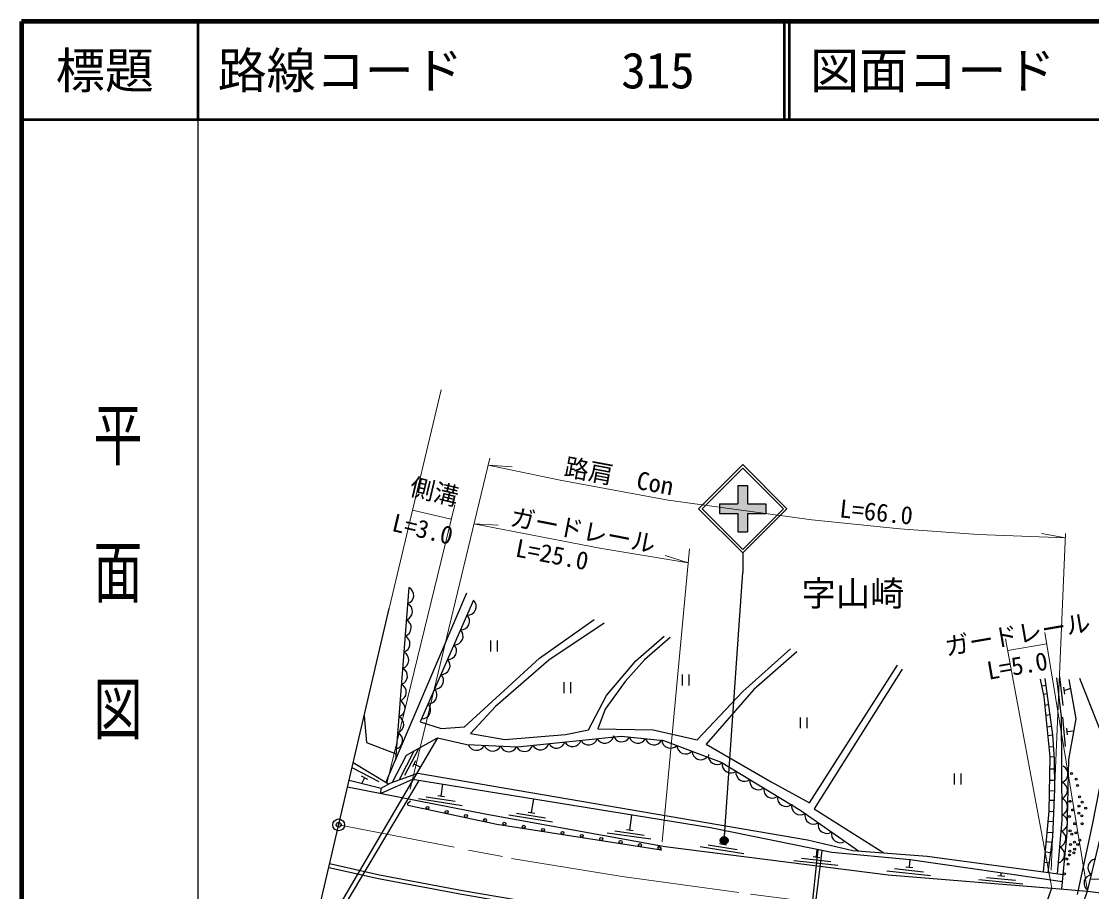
# Model space of a CAD drawing. Units: millimetres at full size, sheet at 1:1000; details may follow other scales. Extents: x 40000 to 680000, y 20000 to 380000.
# Drawn here: x 40000 to 149083, y 291262 to 380000 of the extents above; entities that cross this region are included whole.
import ezdxf
from ezdxf.enums import TextEntityAlignment as Align

# ---------------------------------------------------------------- set-up
doc = ezdxf.new("R2010")
doc.units = ezdxf.units.MM
doc.header["$LTSCALE"] = 1000
doc.header["$PDMODE"] = 32
doc.header["$PDSIZE"] = 500
doc.linetypes.add('CHAIN', pattern=[18.5, 12, -1.5, 3.5, -1.5])
for name, color, linetype, lineweight in [('M-BGD', 7, 'Continuous', 25), ('M-BMK', 2, 'CHAIN', 13), ('M-BMK-OTRS', 5, 'Continuous', 25), ('M-BMK-SRVR', 3, 'Continuous', 25), ('M-STR-HTXT', 7, 'Continuous', 13), ('M-STR-STR1', 1, 'Continuous', 25), ('M-STR-STRC', 7, 'Continuous', 25), ('M-TTL', 2, 'Continuous', 140), ('M-TTL-BAND', 7, 'Continuous', 25), ('M-TTL-LINE', 7, 'Continuous', 50)]:
    doc.layers.add(name, color=color, linetype=linetype, lineweight=lineweight)
for name, color, linetype in [('M-BMK-HTXT', 7, 'Continuous'), ('M-OTRS', 6, 'Continuous'), ('M-TTL-TXT', 7, 'Continuous')]:
    doc.layers.add(name, color=color, linetype=linetype)
doc.styles.add('@ＭＳ ゴシック', font='')
doc.styles.add('ＭＳ ゴシック', font='')
doc.styles.get('@ＭＳ ゴシック').set_extended_font_data('@MS Gothic')
doc.styles.get('ＭＳ ゴシック').set_extended_font_data('MS Gothic')

msp = doc.modelspace()

# ---------------------------------------------------------------- hatches: boundary and pattern name
at = {"layer": 'M-STR-STRC'}
for points in [[(111163, 330809), (113024, 330809), (113024, 332669), (114024, 332668), (114024, 330809), (115883, 330809), (115883, 329809), (114023, 329809), (114023, 327948), (113023, 327949), (113023, 329809), (111163, 329809)], [(111289, 296257, -0.41421), (111412, 296809, -0.41421), (111964, 296687, -1)]]:
    msp.add_hatch(color=256, dxfattribs=at).paths.add_polyline_path(points)

# ---------------------------------------------------------------- linework, layer by layer
at = {"layer": 'M-BGD'}
for p, q in [((79494, 322263), (78141, 304700)), ((77155, 302390), (85412, 321730)), ((87829, 316857), (87829, 315739)), ((88496, 316857), (88496, 315739)), ((107367, 313390), (107367, 312272)), ((108034, 313390), (108034, 312272)), ((145803, 313209), (146148, 310229)), ((95295, 312619), (95295, 311501)), ((95962, 312619), (95962, 311501)), ((144007, 312256), (144398, 312310)), ((146233, 312101), (146313, 311406)), ((146273, 311754), (146966, 312015)), ((144189, 311401), (144517, 311447)), ((144330, 310288), (144670, 310335)), ((119385, 309029), (119385, 307911)), ((120052, 309029), (120052, 307911)), ((144432, 309252), (144812, 309305)), ((146107, 309052), (146389, 306065)), ((144549, 308066), (144975, 308124)), ((146513, 307935), (146579, 307238)), ((146546, 307587), (147293, 307657)), ((82427, 306931), (72497, 290011)), ((144636, 307175), (145094, 307261)), ((80013, 305597), (78493, 302658)), ((80436, 305762), (79057, 303097)), ((144749, 306032), (145182, 306064)), ((77423, 302228), (73814, 304409)), ((80174, 304603), (79852, 303981)), ((144850, 305002), (145257, 305031)), ((76452, 302440), (73796, 303835)), ((77663, 302361), (80396, 303341)), ((80013, 304292), (80679, 303947)), ((135079, 303300), (135079, 302182)), ((135745, 303300), (135745, 302182)), ((144833, 303772), (145288, 303777)), ((80518, 302601), (72965, 289906)), ((75295, 302709), (74675, 303035)), ((74985, 302872), (74687, 302306)), ((79856, 302709), (76635, 301276)), ((82783, 300999), (82970, 302201)), ((144817, 302613), (145299, 302618)), ((76635, 301276), (76682, 301817)), ((144803, 301566), (145301, 301544)), ((80467, 300755), (84913, 300058)), ((81255, 300935), (84218, 300471)), ((82437, 301054), (83129, 300945)), ((91995, 299321), (92218, 300693)), ((144789, 300593), (145259, 300573)), ((89678, 299090), (94119, 298368)), ((90466, 299266), (93427, 298784)), ((91649, 299378), (92340, 299265)), ((102020, 297533), (102235, 299059)), ((144774, 299461), (145211, 299443)), ((144676, 298435), (145166, 298413)), ((99709, 297251), (104165, 296626)), ((100493, 297444), (103464, 297028)), ((101674, 297582), (102367, 297484)), ((111517, 296096), (111734, 297450)), ((144571, 297323), (145118, 297300)), ((109200, 295867), (113641, 295139)), ((109989, 296042), (112949, 295557)), ((111172, 296152), (111863, 296039)), ((144480, 296362), (145024, 296289)), ((119515, 294656), (122497, 294329)), ((121176, 295531), (119831, 282995)), ((120127, 282963), (121608, 295443)), ((120691, 294829), (121387, 294753)), ((121039, 294791), (121121, 295542)), ((144381, 295322), (144884, 295254)), ((118737, 294440), (123210, 293949)), ((128984, 293612), (131966, 293286)), ((130160, 293785), (130856, 293709)), ((130508, 293747), (130589, 294493)), ((144280, 294260), (144741, 294198)), ((128206, 293396), (132679, 292906)), ((137582, 292486), (142061, 292058)), ((138357, 292713), (141343, 292428)), ((139530, 292903), (140227, 292836)), ((139879, 292869), (139851, 293166))]:
    msp.add_line(p, q, dxfattribs=at)
for points in [[(86098, 320964), (80641, 308566), (82782, 307877), (85165, 308063), (92820, 315063), (98388, 319008)], [(99416, 318639), (93760, 314862), (88337, 310147), (85783, 307386), (89276, 306787), (95454, 307282), (97800, 307751), (99651, 311267), (102623, 314810), (105516, 317311)], [(106128, 317162), (103516, 314895), (101537, 312680), (99506, 309859), (98741, 307856), (104386, 307750), (108871, 306722), (113541, 311652), (118395, 316002)], [(119034, 315709), (114661, 311874), (109811, 306285), (116418, 302470), (120316, 300329), (129300, 314361)], [(148664, 291306), (152230, 290849), (160814, 291426), (168325, 293575), (171951, 295532), (175223, 299060), (176689, 302424), (176345, 308908), (175212, 315635)], [(148960, 292524), (157023, 292677), (163311, 293687), (168830, 295566), (172963, 298839), (174963, 302687), (174398, 309566), (173394, 315425)], [(129776, 313945), (120792, 299705), (127918, 295214)], [(146054, 304053), (146031, 309076), (145527, 313072)], [(144185, 293264), (144774, 299461), (144850, 305002), (144248, 311130), (143860, 312941)], [(144305, 312984), (145094, 307261), (145279, 304728), (145307, 301692), (145099, 296844), (144607, 293207)], [(146033, 291538), (146586, 297240), (146762, 304740), (147510, 308864), (146812, 312907)], [(147634, 290977), (149176, 298080), (150687, 305846), (147900, 313006)], [(148664, 291306), (150069, 297080), (151014, 302493), (152166, 312526)], [(74926, 309176), (75177, 306453), (78189, 305321)], [(77835, 302422), (79257, 305180), (82427, 306931), (85412, 306271), (90553, 306035), (101142, 307104), (105457, 306683), (111333, 304455), (119436, 299545), (125320, 295418)], [(80396, 303341), (120110, 296530), (124761, 295462), (132313, 294869), (146174, 292995)], [(145595, 293073), (146079, 298554), (146054, 304053)], [(73397, 302622), (76682, 301817), (77663, 302361)], [(146105, 292275), (130579, 294487), (122590, 295243), (110254, 297751), (79856, 302709)], [(73239, 301944), (87424, 299153), (105619, 295878), (128349, 292958), (145046, 291625)], [(79403, 300072), (79391, 300292), (79662, 300514)], [(79403, 300072), (88472, 298148), (105219, 295513)], [(105226, 295454), (105200, 295662), (104816, 296022)], [(71321, 293725), (76414, 292589), (84879, 290988), (96117, 289076), (105075, 287763), (118791, 286046), (136529, 284259), (138980, 283972)], [(71412, 294114), (76495, 292981), (84950, 291382), (96180, 289471), (105129, 288159), (118835, 286444), (136572, 284657), (139027, 284369)]]:
    msp.add_lwpolyline(points, dxfattribs=at)
for centre, radius in [((147030, 303298), 100), ((147514, 302723), 100), ((147642, 302072), 100), ((146898, 300465), 100), ((147800, 299963), 100), ((147864, 300940), 100), ((148135, 300382), 100), ((81391, 299804), 150), ((83347, 299388), 150), ((85304, 298973), 150), ((146836, 298927), 100), ((147153, 299582), 100), ((147775, 299265), 100), ((148099, 298975), 100), ((148481, 299780), 100), ((87260, 298558), 150), ((89224, 298181), 150), ((91199, 297870), 150), ((147360, 298187), 100), ((148134, 298187), 100), ((93175, 297560), 150), ((95151, 297249), 150), ((97126, 296938), 150), ((99102, 296627), 150), ((146884, 297470), 100), ((147077, 297118), 100), ((147478, 297249), 100), ((101078, 296316), 150), ((103053, 296005), 150), ((105029, 295694), 150), ((146919, 296078), 100), ((147328, 296309), 100), ((147358, 295592), 100), ((147664, 296064), 100), ((147892, 296496), 100), ((146565, 294584), 100), ((146836, 294995), 100), ((146872, 295373), 100), ((147278, 295214), 100), ((146705, 294066), 100), ((146326, 293068), 100)]:
    msp.add_circle(centre, radius, dxfattribs=at)
for centre, start, end in [((79104, 321467), 287.31079, 63.87894), ((85466, 320343), 267.96011, 44.52825), ((78977, 319822), 287.31079, 63.87894), ((78851, 318177), 287.31079, 63.87894), ((84801, 318833), 267.96011, 44.52825), ((84136, 317322), 267.96011, 44.52825), ((78724, 316532), 287.31079, 63.87894), ((83472, 315812), 267.96011, 44.52825), ((78597, 314886), 287.31079, 63.87894), ((82807, 314302), 267.96011, 44.52825), ((78470, 313241), 287.31079, 63.87894), ((82142, 312792), 267.96011, 44.52825), ((78344, 311596), 287.31079, 63.87894), ((81478, 311282), 267.96011, 44.52825), ((78217, 309951), 287.31079, 63.87894), ((80813, 309771), 267.96011, 44.52825), ((78090, 308306), 287.31079, 63.87894), ((77964, 306661), 287.31079, 63.87894), ((94549, 306768), 207.47878, 344.04693), ((96191, 306934), 207.47878, 344.04693), ((97832, 307100), 207.47878, 344.04693), ((99474, 307265), 207.47878, 344.04693), ((101180, 307430), 196.13865, 332.70679), ((102823, 307269), 196.13865, 332.70679), ((104465, 307109), 196.13865, 332.70679), ((106154, 306769), 180.95619, 317.52434), ((86372, 306556), 199.08866, 335.65681), ((88020, 306480), 199.08866, 335.65681), ((89668, 306404), 199.08866, 335.65681), ((91266, 306437), 207.47878, 344.04693), ((92907, 306603), 207.47878, 344.04693), ((107697, 306184), 180.95619, 317.52434), ((109240, 305600), 180.95619, 317.52434), ((110893, 305105), 170.50523, 307.07338), ((112304, 304250), 170.50523, 307.07338), ((113715, 303395), 170.50523, 307.07338), ((145794, 303253), 287.56442, 63.23594), ((115127, 302540), 170.50523, 307.07338), ((145737, 301578), 291.97788, 68.54602), ((116538, 301685), 170.50523, 307.07338), ((117949, 300830), 170.50523, 307.07338), ((119389, 299979), 166.66495, 303.2331), ((145745, 299928), 291.97788, 68.54602), ((120740, 299032), 166.66495, 303.2331), ((145752, 298278), 291.97788, 68.54602), ((122091, 298084), 166.66495, 303.2331), ((123441, 297136), 166.66495, 303.2331), ((145583, 296666), 286.6678, 63.23594), ((145438, 295023), 286.6678, 63.23594), ((149588, 293715), 98.03463, 234.60278), ((149198, 292112), 98.03463, 234.60278)]:
    msp.add_arc(centre, 886, start, end, dxfattribs=at)
at = {"layer": 'M-BMK'}
msp.add_lwpolyline([(72335, 298068), (89949, 294654), (101224, 292809), (114309, 291013), (124126, 289753), (135108, 288786), (142730, 288245), (148691, 287914), (157444, 287537), (171591, 286973), (194582, 286489), (211830, 286212), (238790, 285814), (247332, 285683), (264806, 285310), (271599, 285197), (287587, 284836), (305190, 284484)], dxfattribs=at)
at = {"layer": 'M-BMK-OTRS'}
msp.add_line((68229, 280470), (77480, 320123), dxfattribs=at)
at = {"layer": 'M-BMK-SRVR'}
msp.add_circle((72335, 298068), 600, dxfattribs=at)
at = {"layer": 'M-OTRS'}
msp.add_point((72335, 298068), dxfattribs=at)
at = {"layer": 'M-STR-HTXT'}
for p, q in [((77480, 320123), (82769, 342436)), ((87741, 335452), (79615, 301709)), ((87572, 334751), (90022, 334590)), ((77278, 302438), (84179, 330711)), ((83819, 329234), (79862, 330172)), ((86129, 328759), (88581, 328633)), ((146409, 327340), (143993, 327772)), ((146428, 327766), (144953, 293459)), ((105314, 296322), (108085, 326201)), ((107953, 324784), (105611, 325519)), ((148664, 291306), (144324, 317697)), ((145046, 291625), (140312, 317053)), ((140538, 315837), (144517, 316525))]:
    msp.add_line(p, q, dxfattribs=at)
for points in [[(146409, 327340), (137533, 327673), (129523, 328252), (120567, 329168), (105936, 331165), (94903, 333224), (87572, 334751)], [(86129, 328759), (98942, 326278), (107953, 324784)]]:
    msp.add_lwpolyline(points, dxfattribs=at)
at = {"layer": 'M-STR-STR1'}
for p, q in [((141193, 281294), (145046, 291625)), ((144925, 281009), (148664, 291306)), ((145046, 291625), (148664, 291306))]:
    msp.add_line(p, q, dxfattribs=at)
at = {"layer": 'M-STR-STRC'}
for p, q in [((109023, 330309), (113523, 334809)), ((109376, 330309), (113523, 334455)), ((118023, 330309), (113523, 334809)), ((117669, 330309), (113523, 334455)), ((113024, 332669), (114024, 332668)), ((113024, 332669), (113024, 330809)), ((114024, 332668), (114024, 330809)), ((111163, 330809), (111163, 329809)), ((111163, 330809), (113024, 330809)), ((114024, 330809), (115883, 330809)), ((115883, 330809), (115883, 329809)), ((109023, 330309), (113523, 325808)), ((109376, 330309), (113523, 326162)), ((111163, 329809), (113023, 329809)), ((113023, 329809), (113023, 327949)), ((113523, 326162), (117669, 330309)), ((113523, 325809), (118023, 330309)), ((114023, 329809), (115883, 329809)), ((114023, 329809), (114023, 327948)), ((113023, 327949), (114023, 327948)), ((113523, 325809), (113523, 323809)), ((111627, 296472), (113523, 323809))]:
    msp.add_line(p, q, dxfattribs=at)
msp.add_circle((111627, 296472), 400, dxfattribs=at)
at = {"layer": 'M-TTL'}
for p, q in [((40000, 380000), (40000, 20000)), ((680000, 380000), (40000, 380000))]:
    msp.add_line(p, q, dxfattribs=at)
at = {"layer": 'M-TTL-BAND'}
msp.add_line((58000, 370000), (58000, 20000), dxfattribs=at)
at = {"layer": 'M-TTL-LINE'}
for p, q in [((58000, 380000), (58000, 370000)), ((117750, 380000), (117750, 370000)), ((118250, 380000), (118250, 370000)), ((40000, 370000), (680000, 370000))]:
    msp.add_line(p, q, dxfattribs=at)

# ---------------------------------------------------------------- texts
at = {"layer": 'M-BMK-HTXT', "style": 'ＭＳ ゴシック'}
msp.add_text('字山崎', height=2566, dxfattribs=at).set_placement((124757, 321665), align=Align.MIDDLE_CENTER)
at = {"layer": 'M-STR-HTXT', "style": 'ＭＳ ゴシック'}
for s, rotation, p in [('路肩\u3000Con', 349.426, (95113, 333185)), ('側溝', 346.665, (79323, 331204)), ('L=66.0', 354.165, (123266, 328892)), ('L=3.0', 346.665, (77532, 327525)), ('ガードレール', 349.039, (89610, 328085)), ('L=25.0', 349.039, (90149, 324911)), ('ガードレール', 9.811, (134388, 314773)), ('L=5.0', 9.811, (138681, 312320))]:
    msp.add_text(s, height=1833, rotation=rotation, dxfattribs=at).set_placement(p, align=Align.BOTTOM_LEFT)
at = {"layer": 'M-TTL-BAND', "style": '@ＭＳ ゴシック', "width": 1.4}
msp.add_text('平  面  図', height=3666, rotation=270, dxfattribs=at).set_placement((49777, 306475), align=Align.MIDDLE_RIGHT)
at = {"layer": 'M-TTL-TXT', "style": 'ＭＳ ゴシック'}
msp.add_text('標題', height=3666, dxfattribs=at).set_placement((48500, 375000), align=Align.MIDDLE_CENTER)
for s, p in [('路線コード', (60000, 375000)), ('315', (101142, 375000)), ('図面コード', (120380, 375000))]:
    msp.add_text(s, height=3666, dxfattribs=at).set_placement(p, align=Align.MIDDLE_LEFT)

doc.saveas('drawing.dxf')
